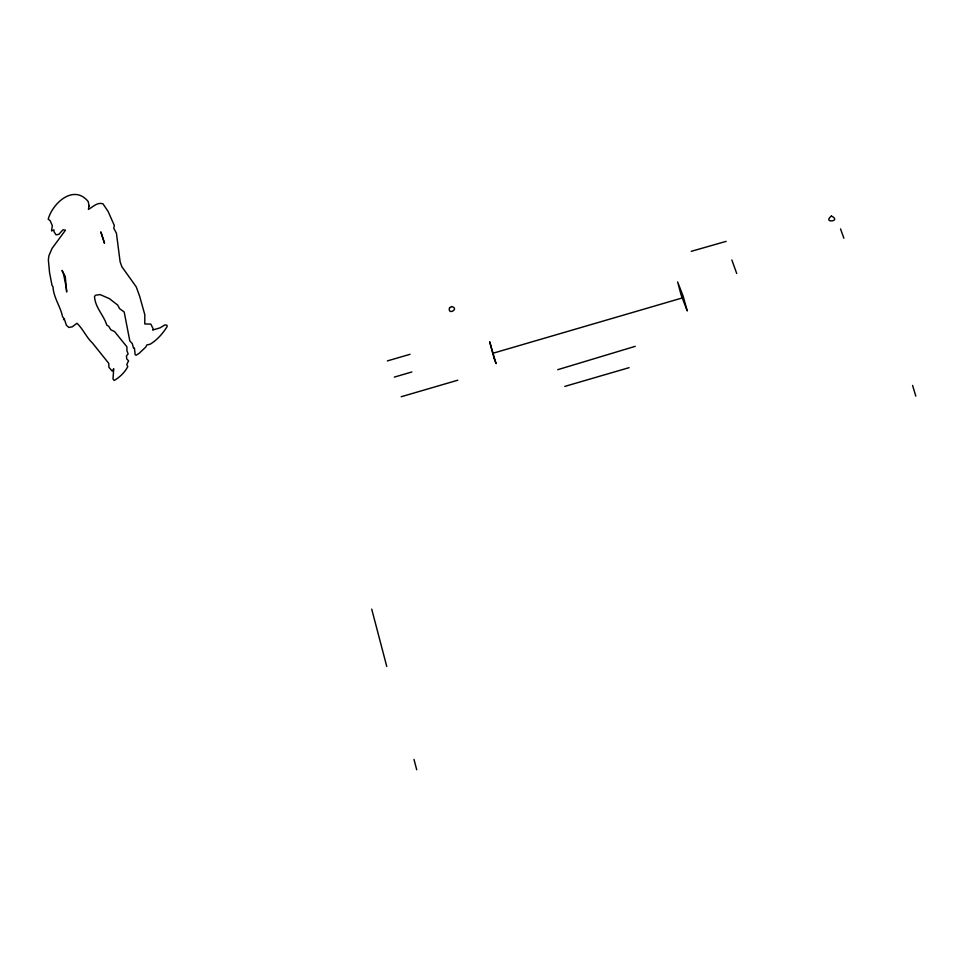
<?xml version="1.0" encoding="UTF-8"?>
<svg xmlns="http://www.w3.org/2000/svg" width="964" height="964" viewBox="0 0 964 964"><rect width="100%" height="100%" fill="white"/><g stroke="black" fill="none" stroke-linecap="round" stroke-linejoin="round"><path stroke-width="1.45" d="M449.441 308.01C447.645 315.746 459.9 308.516 451.61 306.564M831.366 216.081C821.979 223.479 842.199 221.455 831.498 216.069M449.489 307.914L451.489 306.576M557.722 369.694L635.228 346.329M387.359 360.922L410.062 354.294M394.3 377.105L411.893 371.959M493.182 353.186L682.825 297.78M401.217 396.734L457.792 380.202M564.759 386.419L629.094 367.67M691.236 251.339L726.121 241.362M840.536 228.914L843.886 238.228M731.845 259.955L736.725 273.499M912.595 385.455L915.8 396.108M413.99 759.403L416.725 769.778M371.718 609.14L386.757 666.449M89.05 205.898L88.411 209.441C92.797 207.007 97.412 201.874 102.955 203.79L108.089 211.393L114.33 225.48L113.764 228.263L116.415 233.18L120.139 261.895L121.874 266.739L136.225 286.85L139.599 296.093L144.817 314.758L144.781 323.964L150.83 324.097L153.264 328.989L152.649 330.049L160.012 327.868L165.085 324.844L166.977 325.326L167.146 326.531C162.844 333.556 157.144 339.955 150.071 344.269L146.974 344.859L145.564 347.293L138.936 353.463L136.105 355.246L135.141 354.692L134.43 348.016L133.526 348.1L132.297 343.63L129.803 340.882L124.175 311.962L119.608 308.673L117.68 305.07L109.402 298.647L100.051 294.574L95.641 295.201L94.496 296.43C95.111 307.624 103.811 315.18 106.847 325.229L108.739 326.302L110.752 329.712L114.62 331.616L126.911 346.823L126.959 350.824L128.128 353.945L126.441 355.957L126.73 358.885L128.574 360.837L126.79 364.476L127.802 366.669C124.862 372.261 119.681 377.37 114.186 380.467L112.993 378.985L113.728 368.754L112.21 371.092L108.932 367.356L108.763 363.368L92.339 342.871C86.326 337.267 83.145 329.122 76.975 323.277L72.276 326.808L68.902 327.471L66.396 325.278L64.492 319.482L63.54 319.65L64.166 318.723L62.564 316.686C60.407 306.347 53.478 297.49 52.996 286.718L52.044 285.489L49.55 272.583L48.357 259.75L48.935 255.665L52.08 248.387L65.468 230.191L62.973 229.769L58.864 234.336L56.069 234.867L53.996 231.685L53.912 229.818L51.538 230.974L52.333 225.709L50.14 220.636L48.2 219.214C52.454 203.452 73.565 183.582 88.254 201.609L89.05 205.898M66.215 287.417L66.685 291.996L65.263 276.535L62.009 270.366L63.504 273.788L66.215 287.417M494.11 358.367L491.495 348.763A117.138 7.724 72.7 0 1 489.7 341.762L496.062 363.585L494.11 358.367M687.163 310.733L681.078 294.863L677.644 281.97L683.187 296.249L687.163 310.733M104.474 243.109L100.907 232.119L104.474 243.109"/></g></svg>
